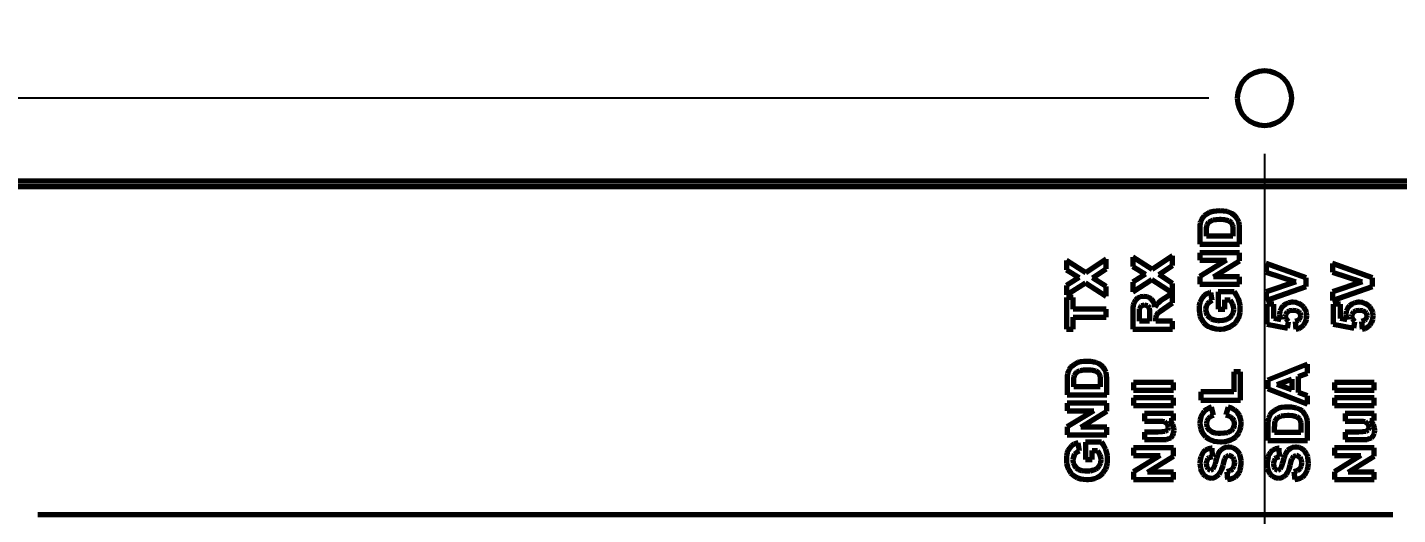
# Model space of a CAD drawing. Header units: millimetres. Extents: x 0 to 1189, y 0 to 841.
# Drawn here: x 635.2 to 686.8, y 613.7 to 632 of the extents above; entities that cross this region are included whole.
import ezdxf

# ---------------------------------------------------------------- set-up
doc = ezdxf.new("R2010")
doc.units = ezdxf.units.MM
doc.header["$LTSCALE"] = 0.75
doc.layers.add('FD_Dimensions', color=7, linetype='Continuous', lineweight=35)
doc.layers.add('Visible', color=7, linetype='Continuous', lineweight=70)
doc.styles.get("Standard").update_dxf_attribs({"font": 'arial.ttf'})
doc.dimstyles.new('Dim-ISO-25', dxfattribs={"dimtxt": 3.5, "dimasz": 3.5, "dimexe": 2.1, "dimexo": 2.1, "dimgap": 1.4, "dimtad": 1, "dimzin": 12, "dimdsep": 46, "dimtxsty": 'Standard', "dimcen": 0, "dimazin": 3, "dimtp": 0.1, "dimtm": 0.1, "dimtfac": 0.714286, "dimtmove": 0, "dimatfit": 3, "dimfxl": 1, "dimtzin": 12, "dimarcsym": 0})

# ---------------------------------------------------------------- blocks, each defined once
blk = doc.blocks.new('*D25')
at = {"layer": 'Defpoints', "color": 0, "transparency": 16777216}
for p in [(639.804796, 687.8848), (463.566121, 484.8848), (639.804796, 484.8848)]:
    blk.add_point(p, dxfattribs=at)
at = {"layer": 'FD_Dimensions', "color": 0, "lineweight": -2, "transparency": 16777216}
for p, q in [((637.704796, 687.8848), (461.466121, 687.8848)), ((463.566121, 684.3848), (463.566121, 488.3848)), ((637.704796, 484.8848), (461.466121, 484.8848))]:
    blk.add_line(p, q, dxfattribs=at)
at = {"layer": 'FD_Dimensions', "color": 0, "transparency": 16777216}
for points in [[(462.982788, 684.3848), (464.149454, 684.3848), (463.566121, 687.8848)], [(462.982788, 488.3848), (464.149454, 488.3848), (463.566121, 484.8848)]]:
    blk.add_solid(points, dxfattribs=at)
at = {"layer": 'FD_Dimensions', "color": 0, "transparency": 16777216, "insert": (460.377922, 586.3848), "char_height": 3.5, "attachment_point": 5, "rotation": 90}
blk.add_mtext('203', dxfattribs=at)
blk = doc.blocks.new('*D29')
at = {"layer": 'Defpoints', "color": 0, "transparency": 16777216}
for p in [(623.804796, 629.3848), (681.804796, 629.3848), (681.804796, 447.113147)]:
    blk.add_point(p, dxfattribs=at)
at = {"layer": 'FD_Dimensions', "color": 0, "lineweight": -2, "transparency": 16777216}
for p, q in [((623.804796, 627.2848), (623.804796, 445.013147)), ((681.804796, 627.2848), (681.804796, 445.013147)), ((627.304796, 447.113147), (678.304796, 447.113147))]:
    blk.add_line(p, q, dxfattribs=at)
at = {"layer": 'FD_Dimensions', "color": 0, "transparency": 16777216}
for points in [[(627.304796, 447.69648), (627.304796, 446.529813), (623.804796, 447.113147)], [(678.304796, 447.69648), (678.304796, 446.529813), (681.804796, 447.113147)]]:
    blk.add_solid(points, dxfattribs=at)
at = {"layer": 'FD_Dimensions', "color": 0, "transparency": 16777216, "insert": (652.804796, 450.300152), "char_height": 3.5, "attachment_point": 5}
blk.add_mtext('58', dxfattribs=at)
blk = doc.blocks.new('*D30')
at = {"layer": 'Defpoints', "color": 0, "transparency": 16777216}
for p in [(507.621598, 629.3848), (681.804796, 629.3848), (681.804796, 543.3848)]:
    blk.add_point(p, dxfattribs=at)
at = {"layer": 'FD_Dimensions', "color": 0, "lineweight": -2, "transparency": 16777216}
for p, q in [((679.704796, 629.3848), (505.521598, 629.3848)), ((507.621598, 546.8848), (507.621598, 625.8848)), ((679.704796, 543.3848), (505.521598, 543.3848))]:
    blk.add_line(p, q, dxfattribs=at)
at = {"layer": 'FD_Dimensions', "color": 0, "transparency": 16777216}
for points in [[(507.038265, 625.8848), (508.204931, 625.8848), (507.621598, 629.3848)], [(507.038265, 546.8848), (508.204931, 546.8848), (507.621598, 543.3848)]]:
    blk.add_solid(points, dxfattribs=at)
at = {"layer": 'FD_Dimensions', "color": 0, "transparency": 16777216, "insert": (504.434593, 586.3848), "char_height": 3.5, "attachment_point": 5, "rotation": 90}
blk.add_mtext('86', dxfattribs=at)

msp = doc.modelspace()

# ---------------------------------------------------------------- linework, layer by layer
at = {"layer": 'Visible'}
for p, q in [((690.112, 626.262), (632.151, 626.262)), ((632.151, 626.062), (690.112, 626.062)), ((679.386, 624.69), (679.371, 624.579)), ((679.396, 624.722), (679.386, 624.69)), ((679.443, 624.833), (679.396, 624.722)), ((679.515, 624.928), (679.443, 624.833)), ((679.533, 624.949), (679.515, 624.928)), ((679.626, 625.02), (679.533, 624.949)), ((679.735, 625.075), (679.626, 625.02)), ((679.645, 624.611), (679.705, 624.711)), ((679.705, 624.711), (679.739, 624.741)), ((679.775, 625.092), (679.735, 625.075)), ((679.739, 624.741), (679.85, 624.796)), ((679.881, 625.118), (679.775, 625.092)), ((679.85, 624.796), (679.869, 624.803)), ((679.869, 624.803), (679.977, 624.82)), ((680.001, 625.135), (679.881, 625.118)), ((679.977, 624.82), (680.118, 624.828)), ((680.132, 625.141), (680.001, 625.135)), ((680.118, 624.828), (680.158, 624.826)), ((680.262, 625.133), (680.132, 625.141)), ((680.158, 624.826), (680.29, 624.818)), ((680.379, 625.115), (680.262, 625.133)), ((680.29, 624.818), (680.392, 624.796)), ((680.451, 625.094), (680.379, 625.115)), ((680.392, 624.796), (680.443, 624.779)), ((680.443, 624.779), (680.537, 624.718)), ((680.568, 625.043), (680.451, 625.094)), ((680.537, 624.718), (680.549, 624.705)), ((680.549, 624.705), (680.6, 624.596)), ((680.666, 624.979), (680.568, 625.043)), ((680.715, 624.933), (680.666, 624.979)), ((680.783, 624.843), (680.715, 624.933)), ((680.834, 624.726), (680.783, 624.843)), ((680.835, 624.72), (680.834, 624.726)), ((680.856, 624.618), (680.835, 624.72)), ((679.371, 624.579), (679.367, 624.437)), ((679.367, 624.437), (679.367, 623.882)), ((679.62, 624.331), (679.624, 624.481)), ((679.62, 624.186), (679.62, 624.331)), ((680.613, 624.186), (679.62, 624.186)), ((679.624, 624.481), (679.635, 624.571)), ((679.635, 624.571), (679.645, 624.611)), ((680.6, 624.596), (680.607, 624.548)), ((680.607, 624.548), (680.613, 624.413)), ((680.613, 624.413), (680.613, 624.186)), ((680.866, 624.486), (680.856, 624.618)), ((680.866, 623.882), (680.866, 624.486)), ((679.367, 623.882), (680.866, 623.882)), ((674.342, 623.273), (674.342, 622.922)), ((675.07, 622.807), (674.342, 623.273)), ((675.84, 623.318), (675.07, 622.807)), ((675.84, 622.954), (675.84, 623.318)), ((676.841, 623.397), (676.841, 623.046)), ((677.569, 622.931), (676.841, 623.397)), ((678.341, 623.443), (677.569, 622.931)), ((678.341, 623.078), (678.341, 623.443)), ((679.367, 623.563), (679.367, 623.282)), ((680.866, 623.563), (679.367, 623.563)), ((680.367, 623.282), (679.367, 622.669)), ((679.367, 623.282), (680.367, 623.282)), ((679.888, 622.656), (680.866, 623.26)), ((680.866, 623.26), (680.866, 623.563)), ((683.374, 622.62), (681.873, 623.158)), ((681.873, 623.158), (681.873, 622.835)), ((684.372, 623.158), (684.372, 622.835)), ((685.872, 622.62), (684.372, 623.158)), ((674.342, 622.922), (674.823, 622.627)), ((674.823, 622.627), (674.342, 622.327)), ((675.321, 622.622), (675.84, 622.954)), ((675.84, 622.288), (675.321, 622.622)), ((676.841, 623.046), (677.324, 622.752)), ((677.324, 622.752), (676.841, 622.452)), ((677.822, 622.746), (678.341, 623.078)), ((678.341, 622.412), (677.822, 622.746)), ((679.367, 622.669), (679.367, 622.375)), ((680.866, 622.656), (679.888, 622.656)), ((680.866, 622.375), (680.866, 622.656)), ((681.873, 622.835), (682.983, 622.469)), ((683.374, 622.297), (683.374, 622.62)), ((684.372, 622.835), (685.483, 622.469)), ((685.872, 622.297), (685.872, 622.62)), ((674.342, 621.973), (675.059, 622.437)), ((674.342, 622.327), (674.342, 621.973)), ((675.059, 622.437), (675.84, 621.925)), ((675.84, 621.925), (675.84, 622.288)), ((676.841, 622.097), (677.558, 622.561)), ((676.841, 622.452), (676.841, 622.097)), ((677.558, 622.561), (678.341, 622.05)), ((678.341, 622.05), (678.341, 622.412)), ((679.367, 622.375), (680.866, 622.375)), ((679.782, 622.073), (679.749, 622.065)), ((679.837, 621.773), (679.782, 622.073)), ((680.062, 622.091), (680.062, 621.44)), ((680.66, 622.091), (680.062, 622.091)), ((680.726, 622.008), (680.66, 622.091)), ((682.983, 622.469), (681.873, 622.09)), ((681.873, 621.761), (683.374, 622.297)), ((681.873, 622.09), (681.873, 621.761)), ((685.483, 622.469), (684.372, 622.09)), ((684.372, 621.761), (685.872, 622.297)), ((684.372, 622.09), (684.372, 621.761)), ((674.342, 621.882), (674.342, 620.689)), ((674.595, 621.882), (674.342, 621.882)), ((674.595, 621.439), (674.595, 621.882)), ((676.859, 621.595), (676.846, 621.476)), ((676.88, 621.676), (676.859, 621.595)), ((676.941, 621.778), (676.88, 621.676)), ((677.025, 621.85), (676.941, 621.778)), ((677.133, 621.899), (677.025, 621.85)), ((677.103, 621.463), (677.158, 621.565)), ((677.254, 621.916), (677.133, 621.899)), ((677.158, 621.565), (677.167, 621.573)), ((677.167, 621.573), (677.28, 621.605)), ((677.261, 621.916), (677.254, 621.916)), ((677.386, 621.901), (677.261, 621.916)), ((677.28, 621.605), (677.393, 621.574)), ((677.492, 621.856), (677.386, 621.901)), ((677.393, 621.574), (677.458, 621.49)), ((677.541, 621.818), (677.492, 621.856)), ((677.609, 621.733), (677.541, 621.818)), ((677.656, 621.625), (677.609, 621.733)), ((677.678, 621.52), (677.656, 621.625)), ((677.75, 621.623), (677.678, 621.52)), ((677.805, 621.684), (677.75, 621.623)), ((677.878, 621.742), (677.805, 621.684)), ((677.988, 621.816), (677.878, 621.742)), ((678.048, 621.856), (677.988, 621.816)), ((678.014, 621.457), (678.341, 621.676)), ((678.341, 622.039), (678.048, 621.856)), ((678.341, 621.676), (678.341, 622.039)), ((679.348, 621.573), (679.341, 621.435)), ((679.373, 621.693), (679.348, 621.573)), ((679.413, 621.797), (679.373, 621.693)), ((679.458, 621.871), (679.413, 621.797)), ((679.537, 621.956), (679.458, 621.871)), ((679.635, 622.022), (679.537, 621.956)), ((679.615, 621.552), (679.664, 621.654)), ((679.749, 622.065), (679.635, 622.022)), ((679.664, 621.654), (679.73, 621.72)), ((679.73, 621.72), (679.837, 621.773)), ((680.315, 621.786), (680.505, 621.786)), ((680.315, 621.44), (680.315, 621.786)), ((680.505, 621.786), (680.541, 621.735)), ((680.541, 621.735), (680.596, 621.623)), ((680.596, 621.623), (680.618, 621.55)), ((680.786, 621.901), (680.726, 622.008)), ((680.822, 621.818), (680.786, 621.901)), ((680.86, 621.699), (680.822, 621.818)), ((680.883, 621.582), (680.86, 621.699)), ((680.892, 621.463), (680.883, 621.582)), ((681.894, 621.631), (681.894, 620.872)), ((682.162, 621.631), (681.894, 621.631)), ((682.162, 621.089), (682.162, 621.631)), ((682.502, 621.559), (682.428, 621.467)), ((682.507, 621.565), (682.502, 621.559)), ((682.6, 621.633), (682.507, 621.565)), ((682.706, 621.678), (682.6, 621.633)), ((682.828, 621.697), (682.706, 621.678)), ((682.87, 621.699), (682.828, 621.697)), ((682.991, 621.686), (682.87, 621.699)), ((683.102, 621.65), (682.991, 621.686)), ((683.2, 621.591), (683.102, 621.65)), ((683.287, 621.51), (683.2, 621.591)), ((684.393, 621.631), (684.393, 620.872)), ((684.662, 621.631), (684.393, 621.631)), ((684.662, 621.089), (684.662, 621.631)), ((685.002, 621.559), (684.929, 621.467)), ((685.008, 621.565), (685.002, 621.559)), ((685.1, 621.633), (685.008, 621.565)), ((685.206, 621.678), (685.1, 621.633)), ((685.327, 621.697), (685.206, 621.678)), ((685.368, 621.699), (685.327, 621.697)), ((685.491, 621.686), (685.368, 621.699)), ((685.602, 621.65), (685.491, 621.686)), ((685.7, 621.591), (685.602, 621.65)), ((685.787, 621.51), (685.7, 621.591)), ((675.84, 621.439), (674.595, 621.439)), ((674.595, 621.135), (675.84, 621.135)), ((674.595, 620.689), (674.595, 621.135)), ((675.84, 621.135), (675.84, 621.439)), ((676.846, 621.476), (676.841, 621.327)), ((676.841, 621.327), (676.841, 620.689)), ((677.095, 621.365), (677.099, 621.45)), ((677.095, 620.993), (677.095, 621.365)), ((677.099, 621.45), (677.103, 621.463)), ((677.458, 621.49), (677.461, 621.474)), ((677.461, 621.474), (677.471, 621.378)), ((677.471, 621.378), (677.475, 621.216)), ((677.475, 621.216), (677.475, 620.993)), ((677.714, 621.054), (677.716, 621.095)), ((677.714, 620.993), (677.714, 621.054)), ((677.716, 621.095), (677.731, 621.206)), ((677.731, 621.206), (677.793, 621.297)), ((677.793, 621.297), (677.805, 621.308)), ((677.805, 621.308), (677.884, 621.367)), ((677.884, 621.367), (678.014, 621.457)), ((679.341, 621.435), (679.341, 621.425)), ((679.341, 621.425), (679.35, 621.293)), ((679.35, 621.293), (679.375, 621.176)), ((679.375, 621.176), (679.416, 621.076)), ((679.416, 621.076), (679.439, 621.033)), ((679.599, 621.435), (679.615, 621.552)), ((679.615, 621.31), (679.599, 621.435)), ((679.658, 621.203), (679.615, 621.31)), ((679.726, 621.12), (679.658, 621.203)), ((679.811, 621.059), (679.726, 621.12)), ((679.918, 621.022), (679.811, 621.059)), ((680.062, 621.44), (680.315, 621.44)), ((680.356, 621.038), (680.237, 621.012)), ((680.452, 621.086), (680.356, 621.038)), ((680.5, 621.12), (680.452, 621.086)), ((680.575, 621.208), (680.5, 621.12)), ((680.618, 621.314), (680.575, 621.208)), ((680.618, 621.55), (680.634, 621.431)), ((680.634, 621.431), (680.618, 621.314)), ((680.724, 620.942), (680.792, 621.04)), ((680.792, 621.04), (680.82, 621.095)), ((680.82, 621.095), (680.86, 621.205)), ((680.86, 621.205), (680.885, 621.323)), ((680.885, 621.323), (680.892, 621.452)), ((680.892, 621.452), (680.892, 621.463)), ((682.417, 621.044), (682.162, 621.089)), ((682.383, 621.359), (682.37, 621.24)), ((682.37, 621.24), (682.377, 621.159)), ((682.377, 621.159), (682.417, 621.044)), ((682.428, 621.467), (682.383, 621.359)), ((682.598, 621.18), (682.606, 621.244)), ((682.623, 621.071), (682.598, 621.18)), ((682.606, 621.244), (682.666, 621.342)), ((682.692, 620.972), (682.623, 621.071)), ((682.666, 621.342), (682.745, 621.386)), ((682.745, 621.386), (682.874, 621.403)), ((682.874, 621.403), (683, 621.388)), ((683, 621.388), (683.094, 621.34)), ((683.111, 621.05), (683.072, 621.016)), ((683.094, 621.34), (683.134, 621.297)), ((683.164, 621.154), (683.111, 621.05)), ((683.134, 621.297), (683.168, 621.188)), ((683.168, 621.188), (683.164, 621.154)), ((683.349, 621.416), (683.287, 621.51)), ((683.385, 621.308), (683.349, 621.416)), ((683.351, 620.946), (683.387, 621.057)), ((683.398, 621.186), (683.385, 621.308)), ((683.387, 621.057), (683.398, 621.186)), ((684.917, 621.044), (684.662, 621.089)), ((684.883, 621.359), (684.868, 621.24)), ((684.868, 621.24), (684.878, 621.159)), ((684.878, 621.159), (684.917, 621.044)), ((684.929, 621.467), (684.883, 621.359)), ((685.098, 621.18), (685.106, 621.244)), ((685.121, 621.071), (685.098, 621.18)), ((685.106, 621.244), (685.166, 621.342)), ((685.193, 620.972), (685.121, 621.071)), ((685.166, 621.342), (685.246, 621.386)), ((685.246, 621.386), (685.374, 621.403)), ((685.374, 621.403), (685.5, 621.388)), ((685.5, 621.388), (685.595, 621.34)), ((685.61, 621.05), (685.572, 621.016)), ((685.595, 621.34), (685.634, 621.297)), ((685.665, 621.154), (685.61, 621.05)), ((685.634, 621.297), (685.668, 621.188)), ((685.668, 621.188), (685.665, 621.154)), ((685.848, 621.416), (685.787, 621.51)), ((685.885, 621.308), (685.848, 621.416)), ((685.849, 620.946), (685.885, 621.057)), ((685.899, 621.186), (685.885, 621.308)), ((685.885, 621.057), (685.899, 621.186)), ((674.342, 620.689), (674.595, 620.689)), ((676.841, 620.689), (678.341, 620.689)), ((677.475, 620.993), (677.095, 620.993)), ((678.341, 620.993), (677.714, 620.993)), ((678.341, 620.689), (678.341, 620.993)), ((679.439, 621.033), (679.509, 620.937)), ((679.509, 620.937), (679.596, 620.854)), ((679.596, 620.854), (679.696, 620.788)), ((679.696, 620.788), (679.756, 620.759)), ((679.756, 620.759), (679.866, 620.721)), ((679.866, 620.721), (679.984, 620.697)), ((680.047, 621.003), (679.918, 621.022)), ((679.984, 620.697), (680.111, 620.689)), ((680.1, 621.003), (680.047, 621.003)), ((680.237, 621.012), (680.1, 621.003)), ((680.111, 620.689), (680.162, 620.691)), ((680.162, 620.691), (680.284, 620.704)), ((680.284, 620.704), (680.4, 620.735)), ((680.4, 620.735), (680.511, 620.778)), ((680.511, 620.778), (680.539, 620.793)), ((680.539, 620.793), (680.641, 620.859)), ((680.641, 620.859), (680.724, 620.942)), ((681.894, 620.872), (682.673, 620.725)), ((682.673, 620.725), (682.707, 620.957)), ((682.707, 620.957), (682.692, 620.972)), ((683.072, 621.016), (682.957, 620.976)), ((682.957, 620.976), (682.987, 620.689)), ((682.987, 620.689), (683.096, 620.716)), ((683.096, 620.716), (683.2, 620.769)), ((683.2, 620.769), (683.287, 620.846)), ((683.287, 620.846), (683.291, 620.852)), ((683.291, 620.852), (683.351, 620.946)), ((684.393, 620.872), (685.174, 620.725)), ((685.174, 620.725), (685.208, 620.957)), ((685.208, 620.957), (685.193, 620.972)), ((685.572, 621.016), (685.457, 620.976)), ((685.457, 620.976), (685.487, 620.689)), ((685.487, 620.689), (685.597, 620.716)), ((685.597, 620.716), (685.7, 620.769)), ((685.7, 620.769), (685.787, 620.846)), ((685.787, 620.846), (685.791, 620.852)), ((685.791, 620.852), (685.849, 620.946)), ((674.387, 619.023), (674.372, 618.914)), ((674.395, 619.057), (674.387, 619.023)), ((674.442, 619.166), (674.395, 619.057)), ((674.514, 619.263), (674.442, 619.166)), ((674.533, 619.282), (674.514, 619.263)), ((674.627, 619.355), (674.533, 619.282)), ((674.735, 619.41), (674.627, 619.355)), ((674.646, 618.944), (674.706, 619.046)), ((674.706, 619.046), (674.74, 619.076)), ((674.776, 619.425), (674.735, 619.41)), ((674.74, 619.076), (674.852, 619.131)), ((674.882, 619.453), (674.776, 619.425)), ((674.852, 619.131), (674.87, 619.136)), ((674.87, 619.136), (674.978, 619.155)), ((675.001, 619.47), (674.882, 619.453)), ((674.978, 619.155), (675.118, 619.161)), ((675.131, 619.474), (675.001, 619.47)), ((675.118, 619.161), (675.159, 619.161)), ((675.263, 619.468), (675.131, 619.474)), ((675.159, 619.161), (675.289, 619.151)), ((675.38, 619.45), (675.263, 619.468)), ((675.289, 619.151), (675.391, 619.131)), ((675.45, 619.429), (675.38, 619.45)), ((675.391, 619.131), (675.444, 619.112)), ((675.444, 619.112), (675.537, 619.053)), ((675.567, 619.378), (675.45, 619.429)), ((675.537, 619.053), (675.548, 619.038)), ((675.548, 619.038), (675.599, 618.929)), ((675.667, 619.314), (675.567, 619.378)), ((675.716, 619.268), (675.667, 619.314)), ((675.782, 619.178), (675.716, 619.268)), ((675.833, 619.061), (675.782, 619.178)), ((675.835, 619.055), (675.833, 619.061)), ((675.857, 618.951), (675.835, 619.055)), ((680.645, 619.074), (680.645, 618.323)), ((680.898, 619.074), (680.645, 619.074)), ((680.898, 618.019), (680.898, 619.074)), ((683.43, 619.363), (681.93, 618.763)), ((683.089, 618.902), (683.43, 619.034)), ((683.43, 619.034), (683.43, 619.363)), ((674.372, 618.914), (674.367, 618.77)), ((674.367, 618.77), (674.367, 618.217)), ((674.621, 618.665), (674.625, 618.814)), ((674.621, 618.521), (674.621, 618.665)), ((675.614, 618.521), (674.621, 618.521)), ((674.625, 618.814), (674.634, 618.904)), ((674.634, 618.904), (674.646, 618.944)), ((675.599, 618.929), (675.608, 618.883)), ((675.608, 618.883), (675.614, 618.746)), ((675.614, 618.746), (675.614, 618.521)), ((675.867, 618.821), (675.857, 618.951)), ((675.867, 618.217), (675.867, 618.821)), ((676.873, 618.682), (676.873, 618.393)), ((678.373, 618.682), (676.873, 618.682)), ((678.373, 618.393), (678.373, 618.682)), ((681.93, 618.763), (681.93, 618.442)), ((682.281, 618.598), (682.838, 618.806)), ((682.838, 618.397), (682.281, 618.598)), ((682.838, 618.806), (682.838, 618.397)), ((683.089, 618.304), (683.089, 618.902)), ((684.436, 618.682), (684.436, 618.393)), ((685.936, 618.682), (684.436, 618.682)), ((685.936, 618.393), (685.936, 618.682)), ((674.367, 618.217), (675.867, 618.217)), ((676.873, 618.393), (678.373, 618.393)), ((676.873, 618.098), (676.873, 617.812)), ((678.373, 618.098), (676.873, 618.098)), ((678.373, 617.812), (678.373, 618.098)), ((680.645, 618.323), (679.411, 618.323)), ((679.411, 618.323), (679.411, 618.019)), ((679.411, 618.019), (680.898, 618.019)), ((681.93, 618.442), (683.43, 617.859)), ((683.43, 618.18), (683.089, 618.304)), ((683.43, 617.859), (683.43, 618.18)), ((684.436, 618.393), (685.936, 618.393)), ((684.436, 618.098), (684.436, 617.812)), ((685.936, 618.098), (684.436, 618.098)), ((685.936, 617.812), (685.936, 618.098)), ((674.367, 617.898), (674.367, 617.617)), ((675.867, 617.898), (674.367, 617.898)), ((675.369, 617.617), (674.367, 617.004)), ((674.367, 617.617), (675.369, 617.617)), ((674.889, 616.991), (675.867, 617.595)), ((675.867, 617.595), (675.867, 617.898)), ((676.873, 617.812), (678.373, 617.812)), ((677.286, 617.513), (677.286, 617.227)), ((678.373, 617.513), (677.286, 617.513)), ((678.373, 617.247), (678.373, 617.513)), ((679.46, 617.495), (679.411, 617.391)), ((679.528, 617.585), (679.46, 617.495)), ((679.535, 617.595), (679.528, 617.585)), ((679.62, 617.664), (679.535, 617.595)), ((679.728, 617.719), (679.62, 617.664)), ((679.813, 617.747), (679.728, 617.719)), ((679.771, 617.402), (679.882, 617.447)), ((679.882, 617.447), (679.813, 617.747)), ((680.439, 617.751), (680.347, 617.459)), ((680.347, 617.459), (680.388, 617.447)), ((680.388, 617.447), (680.505, 617.4)), ((680.566, 617.708), (680.439, 617.751)), ((680.671, 617.649), (680.566, 617.708)), ((680.758, 617.579), (680.671, 617.649)), ((680.803, 617.527), (680.758, 617.579)), ((680.862, 617.432), (680.803, 617.527)), ((680.902, 617.323), (680.862, 617.432)), ((682.005, 617.447), (681.958, 617.336)), ((682.077, 617.544), (682.005, 617.447)), ((682.098, 617.562), (682.077, 617.544)), ((682.19, 617.634), (682.098, 617.562)), ((682.298, 617.689), (682.19, 617.634)), ((682.339, 617.706), (682.298, 617.689)), ((682.445, 617.732), (682.339, 617.706)), ((682.434, 617.417), (682.541, 617.436)), ((682.564, 617.749), (682.445, 617.732)), ((682.541, 617.436), (682.681, 617.442)), ((682.694, 617.755), (682.564, 617.749)), ((682.681, 617.442), (682.723, 617.442)), ((682.826, 617.747), (682.694, 617.755)), ((682.723, 617.442), (682.853, 617.432)), ((682.943, 617.729), (682.826, 617.747)), ((682.853, 617.432), (682.955, 617.412)), ((683.013, 617.708), (682.943, 617.729)), ((683.13, 617.657), (683.013, 617.708)), ((683.23, 617.593), (683.13, 617.657)), ((683.279, 617.547), (683.23, 617.593)), ((683.345, 617.457), (683.279, 617.547)), ((683.396, 617.34), (683.345, 617.457)), ((684.436, 617.812), (685.936, 617.812)), ((684.849, 617.513), (684.849, 617.227)), ((685.936, 617.513), (684.849, 617.513)), ((685.936, 617.247), (685.936, 617.513)), ((674.367, 617.004), (674.367, 616.71)), ((675.867, 616.991), (674.889, 616.991)), ((675.867, 616.71), (675.867, 616.991)), ((677.286, 617.227), (677.82, 617.227)), ((677.82, 617.227), (677.96, 617.219)), ((677.96, 617.219), (678.037, 617.206)), ((678.037, 617.206), (678.046, 617.202)), ((678.046, 617.202), (678.137, 617.125)), ((678.137, 617.125), (678.148, 617.108)), ((678.148, 617.108), (678.178, 616.993)), ((678.178, 616.993), (678.148, 616.887)), ((678.211, 617.247), (678.373, 617.247)), ((678.297, 617.166), (678.211, 617.247)), ((678.346, 617.091), (678.297, 617.166)), ((678.388, 616.977), (678.346, 617.091)), ((678.397, 616.887), (678.388, 616.977)), ((679.382, 617.276), (679.373, 617.147)), ((679.373, 617.147), (679.379, 617.047)), ((679.379, 617.047), (679.401, 616.93)), ((679.411, 617.391), (679.382, 617.276)), ((679.401, 616.93), (679.443, 616.823)), ((679.632, 617.132), (679.647, 617.234)), ((679.65, 617.011), (679.632, 617.132)), ((679.647, 617.234), (679.699, 617.338)), ((679.703, 616.911), (679.65, 617.011)), ((679.699, 617.338), (679.771, 617.402)), ((679.752, 616.862), (679.703, 616.911)), ((680.505, 617.4), (680.588, 617.332)), ((680.62, 616.949), (680.545, 616.859)), ((680.588, 617.332), (680.643, 617.244)), ((680.66, 617.057), (680.62, 616.949)), ((680.643, 617.244), (680.666, 617.125)), ((680.666, 617.125), (680.66, 617.057)), ((680.886, 616.891), (680.915, 617.004)), ((680.92, 617.2), (680.902, 617.323)), ((680.915, 617.004), (680.924, 617.128)), ((680.924, 617.128), (680.92, 617.2)), ((681.936, 617.193), (681.93, 617.051)), ((681.93, 617.051), (681.93, 616.498)), ((681.951, 617.304), (681.936, 617.193)), ((681.958, 617.336), (681.951, 617.304)), ((682.185, 616.945), (682.189, 617.094)), ((682.185, 616.8), (682.185, 616.945)), ((682.189, 617.094), (682.198, 617.185)), ((682.198, 617.185), (682.209, 617.225)), ((682.209, 617.225), (682.27, 617.325)), ((682.27, 617.325), (682.304, 617.355)), ((682.304, 617.355), (682.415, 617.412)), ((682.415, 617.412), (682.434, 617.417)), ((682.955, 617.412), (683.008, 617.393)), ((683.008, 617.393), (683.1, 617.332)), ((683.1, 617.332), (683.111, 617.319)), ((683.111, 617.319), (683.162, 617.21)), ((683.162, 617.21), (683.172, 617.162)), ((683.172, 617.162), (683.177, 617.027)), ((683.177, 617.027), (683.177, 616.8)), ((683.398, 617.334), (683.396, 617.34)), ((683.421, 617.232), (683.398, 617.334)), ((683.43, 617.1), (683.421, 617.232)), ((683.43, 616.498), (683.43, 617.1)), ((684.849, 617.227), (685.385, 617.227)), ((685.385, 617.227), (685.523, 617.219)), ((685.523, 617.219), (685.6, 617.206)), ((685.6, 617.206), (685.61, 617.202)), ((685.61, 617.202), (685.7, 617.125)), ((685.7, 617.125), (685.712, 617.108)), ((685.712, 617.108), (685.742, 616.993)), ((685.742, 616.993), (685.712, 616.887)), ((685.774, 617.247), (685.936, 617.247)), ((685.863, 617.166), (685.774, 617.247)), ((685.912, 617.091), (685.863, 617.166)), ((685.951, 616.977), (685.912, 617.091)), ((685.961, 616.887), (685.951, 616.977)), ((674.367, 616.71), (675.867, 616.71)), ((674.748, 616.4), (674.634, 616.355)), ((674.782, 616.408), (674.748, 616.4)), ((674.838, 616.108), (674.782, 616.408)), ((675.063, 616.426), (675.063, 615.774)), ((675.659, 616.426), (675.063, 616.426)), ((675.727, 616.343), (675.659, 616.426)), ((677.286, 616.813), (677.286, 616.526)), ((677.786, 616.813), (677.286, 616.813)), ((677.286, 616.526), (677.978, 616.526)), ((677.95, 616.817), (677.786, 616.813)), ((678.048, 616.827), (677.95, 616.817)), ((677.978, 616.526), (678.112, 616.536)), ((678.065, 616.83), (678.048, 616.827)), ((678.148, 616.887), (678.065, 616.83)), ((678.112, 616.536), (678.214, 616.564)), ((678.214, 616.564), (678.273, 616.6)), ((678.273, 616.6), (678.35, 616.691)), ((678.35, 616.691), (678.38, 616.766)), ((678.38, 616.766), (678.397, 616.887)), ((679.443, 616.823), (679.501, 616.725)), ((679.501, 616.725), (679.579, 616.638)), ((679.579, 616.638), (679.601, 616.619)), ((679.601, 616.619), (679.69, 616.557)), ((679.69, 616.557), (679.79, 616.508)), ((679.833, 616.81), (679.752, 616.862)), ((679.79, 616.508), (679.901, 616.474)), ((679.941, 616.776), (679.833, 616.81)), ((679.901, 616.474), (680.026, 616.453)), ((680.075, 616.759), (679.941, 616.776)), ((680.026, 616.453), (680.162, 616.445)), ((680.139, 616.757), (680.075, 616.759)), ((680.286, 616.766), (680.139, 616.757)), ((680.162, 616.445), (680.173, 616.445)), ((680.173, 616.445), (680.305, 616.455)), ((680.407, 616.789), (680.286, 616.766)), ((680.305, 616.455), (680.426, 616.477)), ((680.501, 616.83), (680.407, 616.789)), ((680.426, 616.477), (680.535, 616.515)), ((680.545, 616.859), (680.501, 616.83)), ((680.535, 616.515), (680.634, 616.57)), ((680.634, 616.57), (680.718, 616.638)), ((680.718, 616.638), (680.771, 616.691)), ((680.771, 616.691), (680.837, 616.785)), ((680.837, 616.785), (680.886, 616.891)), ((681.93, 616.498), (683.43, 616.498)), ((683.177, 616.8), (682.185, 616.8)), ((684.849, 616.813), (684.849, 616.526)), ((685.349, 616.813), (684.849, 616.813)), ((684.849, 616.526), (685.542, 616.526)), ((685.514, 616.817), (685.349, 616.813)), ((685.612, 616.827), (685.514, 616.817)), ((685.542, 616.526), (685.676, 616.536)), ((685.629, 616.83), (685.612, 616.827)), ((685.712, 616.887), (685.629, 616.83)), ((685.676, 616.536), (685.778, 616.564)), ((685.778, 616.564), (685.836, 616.6)), ((685.836, 616.6), (685.914, 616.691)), ((685.914, 616.691), (685.944, 616.766)), ((685.944, 616.766), (685.961, 616.887)), ((674.35, 615.906), (674.342, 615.77)), ((674.372, 616.026), (674.35, 615.906)), ((674.412, 616.132), (674.372, 616.026)), ((674.457, 616.206), (674.412, 616.132)), ((674.538, 616.291), (674.457, 616.206)), ((674.634, 616.355), (674.538, 616.291)), ((674.601, 615.77), (674.616, 615.885)), ((674.616, 615.885), (674.663, 615.989)), ((674.663, 615.989), (674.729, 616.055)), ((674.729, 616.055), (674.838, 616.108)), ((675.316, 616.121), (675.506, 616.121)), ((675.316, 615.774), (675.316, 616.121)), ((675.506, 616.121), (675.54, 616.07)), ((675.54, 616.07), (675.595, 615.957)), ((675.595, 615.957), (675.62, 615.885)), ((675.62, 615.885), (675.633, 615.766)), ((675.786, 616.236), (675.727, 616.343)), ((675.821, 616.151), (675.786, 616.236)), ((675.859, 616.034), (675.821, 616.151)), ((675.884, 615.915), (675.859, 616.034)), ((675.891, 615.796), (675.884, 615.915)), ((676.873, 616.213), (676.873, 615.932)), ((678.373, 616.213), (676.873, 616.213)), ((677.875, 615.932), (676.873, 615.319)), ((676.873, 615.932), (677.875, 615.932)), ((677.395, 615.306), (678.373, 615.909)), ((678.373, 615.909), (678.373, 616.213)), ((679.407, 615.885), (679.382, 615.766)), ((679.45, 615.985), (679.407, 615.885)), ((679.498, 616.051), (679.45, 615.985)), ((679.584, 616.128), (679.498, 616.051)), ((679.686, 616.177), (679.584, 616.128)), ((679.807, 616.2), (679.686, 616.177)), ((679.72, 615.857), (679.841, 615.898)), ((679.828, 616.2), (679.807, 616.2)), ((679.841, 615.898), (679.828, 616.2)), ((680.037, 615.945), (679.999, 615.832)), ((680.069, 616.019), (680.037, 615.945)), ((680.141, 616.117), (680.069, 616.019)), ((680.222, 616.185), (680.141, 616.117)), ((680.326, 616.228), (680.222, 616.185)), ((680.311, 615.809), (680.371, 615.909)), ((680.451, 616.243), (680.326, 616.228)), ((680.371, 615.909), (680.462, 615.941)), ((680.462, 616.243), (680.451, 616.243)), ((680.579, 616.228), (680.462, 616.243)), ((680.462, 615.941), (680.509, 615.934)), ((680.509, 615.934), (680.607, 615.868)), ((680.69, 616.179), (680.579, 616.228)), ((680.703, 616.172), (680.69, 616.179)), ((680.792, 616.096), (680.703, 616.172)), ((680.858, 615.994), (680.792, 616.096)), ((680.869, 615.97), (680.858, 615.994)), ((680.903, 615.866), (680.869, 615.97)), ((681.939, 615.885), (681.913, 615.766)), ((681.983, 615.985), (681.939, 615.885)), ((682.028, 616.051), (681.983, 615.985)), ((682.115, 616.128), (682.028, 616.051)), ((682.219, 616.177), (682.115, 616.128)), ((682.339, 616.2), (682.219, 616.177)), ((682.253, 615.857), (682.372, 615.898)), ((682.358, 616.2), (682.339, 616.2)), ((682.372, 615.898), (682.358, 616.2)), ((682.57, 615.945), (682.532, 615.832)), ((682.602, 616.019), (682.57, 615.945)), ((682.672, 616.117), (682.602, 616.019)), ((682.755, 616.185), (682.672, 616.117)), ((682.858, 616.228), (682.755, 616.185)), ((682.841, 615.809), (682.904, 615.909)), ((682.983, 616.243), (682.858, 616.228)), ((682.904, 615.909), (682.994, 615.941)), ((682.992, 616.243), (682.983, 616.243)), ((683.111, 616.228), (682.992, 616.243)), ((682.994, 615.941), (683.041, 615.934)), ((683.041, 615.934), (683.138, 615.868)), ((683.223, 616.179), (683.111, 616.228)), ((683.234, 616.172), (683.223, 616.179)), ((683.325, 616.096), (683.234, 616.172)), ((683.391, 615.994), (683.325, 616.096)), ((683.402, 615.97), (683.391, 615.994)), ((683.434, 615.866), (683.402, 615.97)), ((684.436, 616.213), (684.436, 615.932)), ((685.936, 616.213), (684.436, 616.213)), ((684.436, 615.932), (685.438, 615.932)), ((685.438, 615.932), (684.436, 615.319)), ((684.959, 615.306), (685.936, 615.909)), ((685.936, 615.909), (685.936, 616.213)), ((674.342, 615.77), (674.342, 615.76)), ((674.342, 615.76), (674.35, 615.628)), ((674.35, 615.628), (674.376, 615.511)), ((674.376, 615.511), (674.416, 615.409)), ((674.416, 615.409), (674.44, 615.368)), ((674.44, 615.368), (674.51, 615.27)), ((674.614, 615.643), (674.601, 615.77)), ((674.657, 615.538), (674.614, 615.643)), ((674.725, 615.455), (674.657, 615.538)), ((674.812, 615.394), (674.725, 615.455)), ((674.918, 615.356), (674.812, 615.394)), ((675.063, 615.774), (675.316, 615.774)), ((675.355, 615.373), (675.238, 615.345)), ((675.453, 615.421), (675.355, 615.373)), ((675.499, 615.455), (675.453, 615.421)), ((675.574, 615.543), (675.499, 615.455)), ((675.62, 615.649), (675.574, 615.543)), ((675.633, 615.766), (675.62, 615.649)), ((675.725, 615.277), (675.793, 615.375)), ((675.793, 615.375), (675.821, 615.43)), ((675.821, 615.43), (675.861, 615.54)), ((675.861, 615.54), (675.884, 615.657)), ((675.884, 615.657), (675.891, 615.785)), ((675.891, 615.785), (675.891, 615.796)), ((679.382, 615.766), (679.373, 615.626)), ((679.373, 615.626), (679.375, 615.56)), ((679.375, 615.56), (679.392, 615.438)), ((679.392, 615.438), (679.426, 615.332)), ((679.624, 615.623), (679.632, 615.717)), ((679.641, 615.494), (679.624, 615.623)), ((679.632, 615.717), (679.673, 615.815)), ((679.679, 615.417), (679.641, 615.494)), ((679.673, 615.815), (679.72, 615.857)), ((679.771, 615.368), (679.679, 615.417)), ((679.862, 615.413), (679.771, 615.368)), ((679.901, 615.487), (679.862, 615.413)), ((679.943, 615.615), (679.901, 615.487)), ((679.962, 615.69), (679.943, 615.615)), ((679.999, 615.832), (679.962, 615.69)), ((680.152, 615.306), (680.2, 615.417)), ((680.2, 615.417), (680.241, 615.558)), ((680.241, 615.558), (680.245, 615.57)), ((680.245, 615.57), (680.283, 615.717)), ((680.283, 615.717), (680.307, 615.8)), ((680.307, 615.8), (680.311, 615.809)), ((680.507, 615.358), (680.383, 615.319)), ((680.594, 615.421), (680.507, 615.358)), ((680.6, 615.428), (680.594, 615.421)), ((680.652, 615.524), (680.6, 615.428)), ((680.607, 615.868), (680.652, 615.777)), ((680.652, 615.777), (680.669, 615.647)), ((680.669, 615.647), (680.652, 615.524)), ((680.847, 615.285), (680.89, 615.387)), ((680.89, 615.387), (680.917, 615.506)), ((680.92, 615.745), (680.903, 615.866)), ((680.917, 615.506), (680.924, 615.643)), ((680.924, 615.643), (680.92, 615.745)), ((681.913, 615.766), (681.905, 615.626)), ((681.905, 615.626), (681.907, 615.56)), ((681.907, 615.56), (681.922, 615.438)), ((681.922, 615.438), (681.956, 615.332)), ((682.155, 615.623), (682.164, 615.717)), ((682.172, 615.494), (682.155, 615.623)), ((682.164, 615.717), (682.205, 615.815)), ((682.209, 615.417), (682.172, 615.494)), ((682.205, 615.815), (682.253, 615.857)), ((682.304, 615.368), (682.209, 615.417)), ((682.394, 615.413), (682.304, 615.368)), ((682.434, 615.487), (682.394, 615.413)), ((682.475, 615.615), (682.434, 615.487)), ((682.494, 615.69), (682.475, 615.615)), ((682.532, 615.832), (682.494, 615.69)), ((682.685, 615.306), (682.732, 615.417)), ((682.732, 615.417), (682.774, 615.558)), ((682.774, 615.558), (682.775, 615.57)), ((682.775, 615.57), (682.815, 615.717)), ((682.815, 615.717), (682.84, 615.8)), ((682.84, 615.8), (682.841, 615.809)), ((683.038, 615.358), (682.913, 615.319)), ((683.126, 615.421), (683.038, 615.358)), ((683.132, 615.428), (683.126, 615.421)), ((683.185, 615.524), (683.132, 615.428)), ((683.138, 615.868), (683.185, 615.777)), ((683.185, 615.777), (683.202, 615.647)), ((683.202, 615.647), (683.185, 615.524)), ((683.379, 615.285), (683.423, 615.387)), ((683.423, 615.387), (683.449, 615.506)), ((683.453, 615.745), (683.434, 615.866)), ((683.449, 615.506), (683.457, 615.643)), ((683.457, 615.643), (683.453, 615.745)), ((674.51, 615.27), (674.595, 615.189)), ((674.595, 615.189), (674.695, 615.122)), ((674.695, 615.122), (674.755, 615.094)), ((674.755, 615.094), (674.867, 615.055)), ((674.867, 615.055), (674.985, 615.032)), ((675.048, 615.338), (674.918, 615.356)), ((674.985, 615.032), (675.112, 615.024)), ((675.099, 615.336), (675.048, 615.338)), ((675.238, 615.345), (675.099, 615.336)), ((675.112, 615.024), (675.163, 615.026)), ((675.163, 615.026), (675.284, 615.039)), ((675.284, 615.039), (675.401, 615.068)), ((675.401, 615.068), (675.51, 615.113)), ((675.51, 615.113), (675.54, 615.128)), ((675.54, 615.128), (675.64, 615.194)), ((675.64, 615.194), (675.725, 615.277)), ((676.873, 615.319), (676.873, 615.024)), ((676.873, 615.024), (678.373, 615.024)), ((678.373, 615.306), (677.395, 615.306)), ((678.373, 615.024), (678.373, 615.306)), ((679.426, 615.332), (679.428, 615.326)), ((679.428, 615.326), (679.49, 615.222)), ((679.49, 615.222), (679.577, 615.145)), ((679.577, 615.145), (679.675, 615.096)), ((679.675, 615.096), (679.792, 615.079)), ((679.792, 615.079), (679.896, 615.092)), ((679.896, 615.092), (680.001, 615.138)), ((680.001, 615.138), (680.094, 615.217)), ((680.094, 615.217), (680.1, 615.224)), ((680.1, 615.224), (680.152, 615.306)), ((680.383, 615.319), (680.411, 615.024)), ((680.411, 615.024), (680.496, 615.039)), ((680.496, 615.039), (680.613, 615.077)), ((680.613, 615.077), (680.713, 615.132)), ((680.713, 615.132), (680.792, 615.207)), ((680.792, 615.207), (680.847, 615.285)), ((681.956, 615.332), (681.958, 615.326)), ((681.958, 615.326), (682.022, 615.222)), ((682.022, 615.222), (682.109, 615.145)), ((682.109, 615.145), (682.205, 615.096)), ((682.205, 615.096), (682.322, 615.079)), ((682.322, 615.079), (682.428, 615.092)), ((682.428, 615.092), (682.534, 615.138)), ((682.534, 615.138), (682.624, 615.217)), ((682.624, 615.217), (682.632, 615.224)), ((682.632, 615.224), (682.685, 615.306)), ((682.913, 615.319), (682.941, 615.024)), ((682.941, 615.024), (683.026, 615.039)), ((683.026, 615.039), (683.145, 615.077)), ((683.145, 615.077), (683.243, 615.132)), ((683.243, 615.132), (683.325, 615.207)), ((683.325, 615.207), (683.379, 615.285)), ((684.436, 615.319), (684.436, 615.024)), ((684.436, 615.024), (685.936, 615.024)), ((685.936, 615.306), (684.959, 615.306)), ((685.936, 615.024), (685.936, 615.306)), ((635.585, 613.705), (686.639, 613.705))]:
    msp.add_line(p, q, dxfattribs=at)
at = {"layer": 'Visible', "extrusion": (0, 0, -1)}
msp.add_circle((-681.805, 629.385), 1.025, dxfattribs=at)

# ---------------------------------------------------------------- dimensions: what is measured, and where the dimension line sits
at = {"layer": 'FD_Dimensions'}
for base, p1, p2, picture, middle in [((463.566, 484.885), (639.805, 687.885), (639.805, 484.885), '*D25', (460.378, 586.385)), ((507.622, 629.385), (681.805, 543.385), (681.805, 629.385), '*D30', (504.435, 586.385))]:
    dim = msp.add_linear_dim(base=base, p1=p1, p2=p2, angle=90, dimstyle='Dim-ISO-25', override={"dimlfac": 1, "dimclrd": 0, "dimclre": 0}, dxfattribs=at)
    dim.commit()
    dim.dimension.update_dxf_attribs({"geometry": picture, "text_midpoint": middle})
dim = msp.add_linear_dim(base=(681.805, 447.113), p1=(623.805, 629.385), p2=(681.805, 629.385), dimstyle='Dim-ISO-25', override={"dimlfac": 1}, dxfattribs=at)
dim.commit()
dim.dimension.update_dxf_attribs({"geometry": '*D29', "text_midpoint": (652.805, 447.113), "dimtype": 160})

doc.saveas('drawing.dxf')
